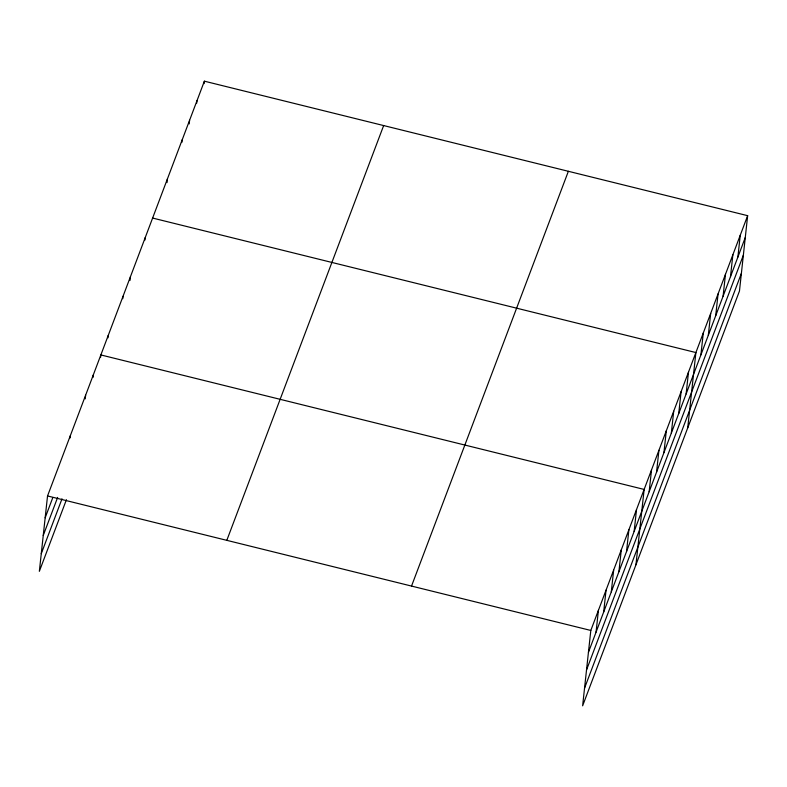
<?xml version="1.0" encoding="UTF-8"?>
<svg xmlns="http://www.w3.org/2000/svg" width="787" height="787" viewBox="0 0 787 787"><rect width="100%" height="100%" fill="white"/><g stroke="black" fill="none" stroke-linecap="round" stroke-linejoin="round"><path stroke-width="1.18" d="M747.65 215.677L590.811 630.456L582.626 705.821L739.465 291.042L747.65 215.677L204.374 81.179L47.535 495.958L39.35 571.323L66.433 499.686M70.132 437.946L70.387 435.516M85.232 398.871L85.626 395.222M92.984 377.504L93.24 375.074M100.598 357.357L100.864 354.937L644.14 489.435L635.945 564.8M107.996 337.81L108.252 335.38M122.782 298.696L123.047 296.266M130.042 280.359L130.435 276.719M144.965 240.035L145.221 237.605M167.011 182.584L167.405 178.944M181.935 142.27L182.19 139.84M189.195 123.923L189.588 120.283M196.72 103.156L196.986 100.736M204.108 83.609L204.374 81.179M596.054 632.158L598.425 610.309M603.678 612.011L606.049 590.161M611.292 591.863L613.663 570.014M618.907 571.716L621.287 549.867M626.531 551.569L628.902 529.73M634.145 531.432L636.516 509.582M649.157 491.727L651.528 469.878M656.555 472.17L658.926 450.321M663.943 452.623L666.314 430.774M671.341 433.066L673.711 411.217M678.728 413.509L681.109 391.66M686.126 393.962L688.497 372.113M687.71 427.921L695.895 352.556L152.619 218.058M700.912 354.848L703.283 332.999M708.31 335.292L710.681 313.452M715.698 315.744L718.078 293.895M723.096 296.187L725.466 274.338M730.493 276.63L732.864 254.781M737.881 257.083L740.252 235.234M45.164 517.807L52.778 497.659M43.246 535.465L57.638 497.414M41.268 553.664L62.006 498.82M226.813 540.344L383.653 125.566M411.532 586.069L568.371 171.291M588.44 652.305L745.279 237.526M586.522 669.963L743.361 255.185M584.544 688.163L741.384 273.384M47.535 495.958L590.811 630.456"/></g></svg>
